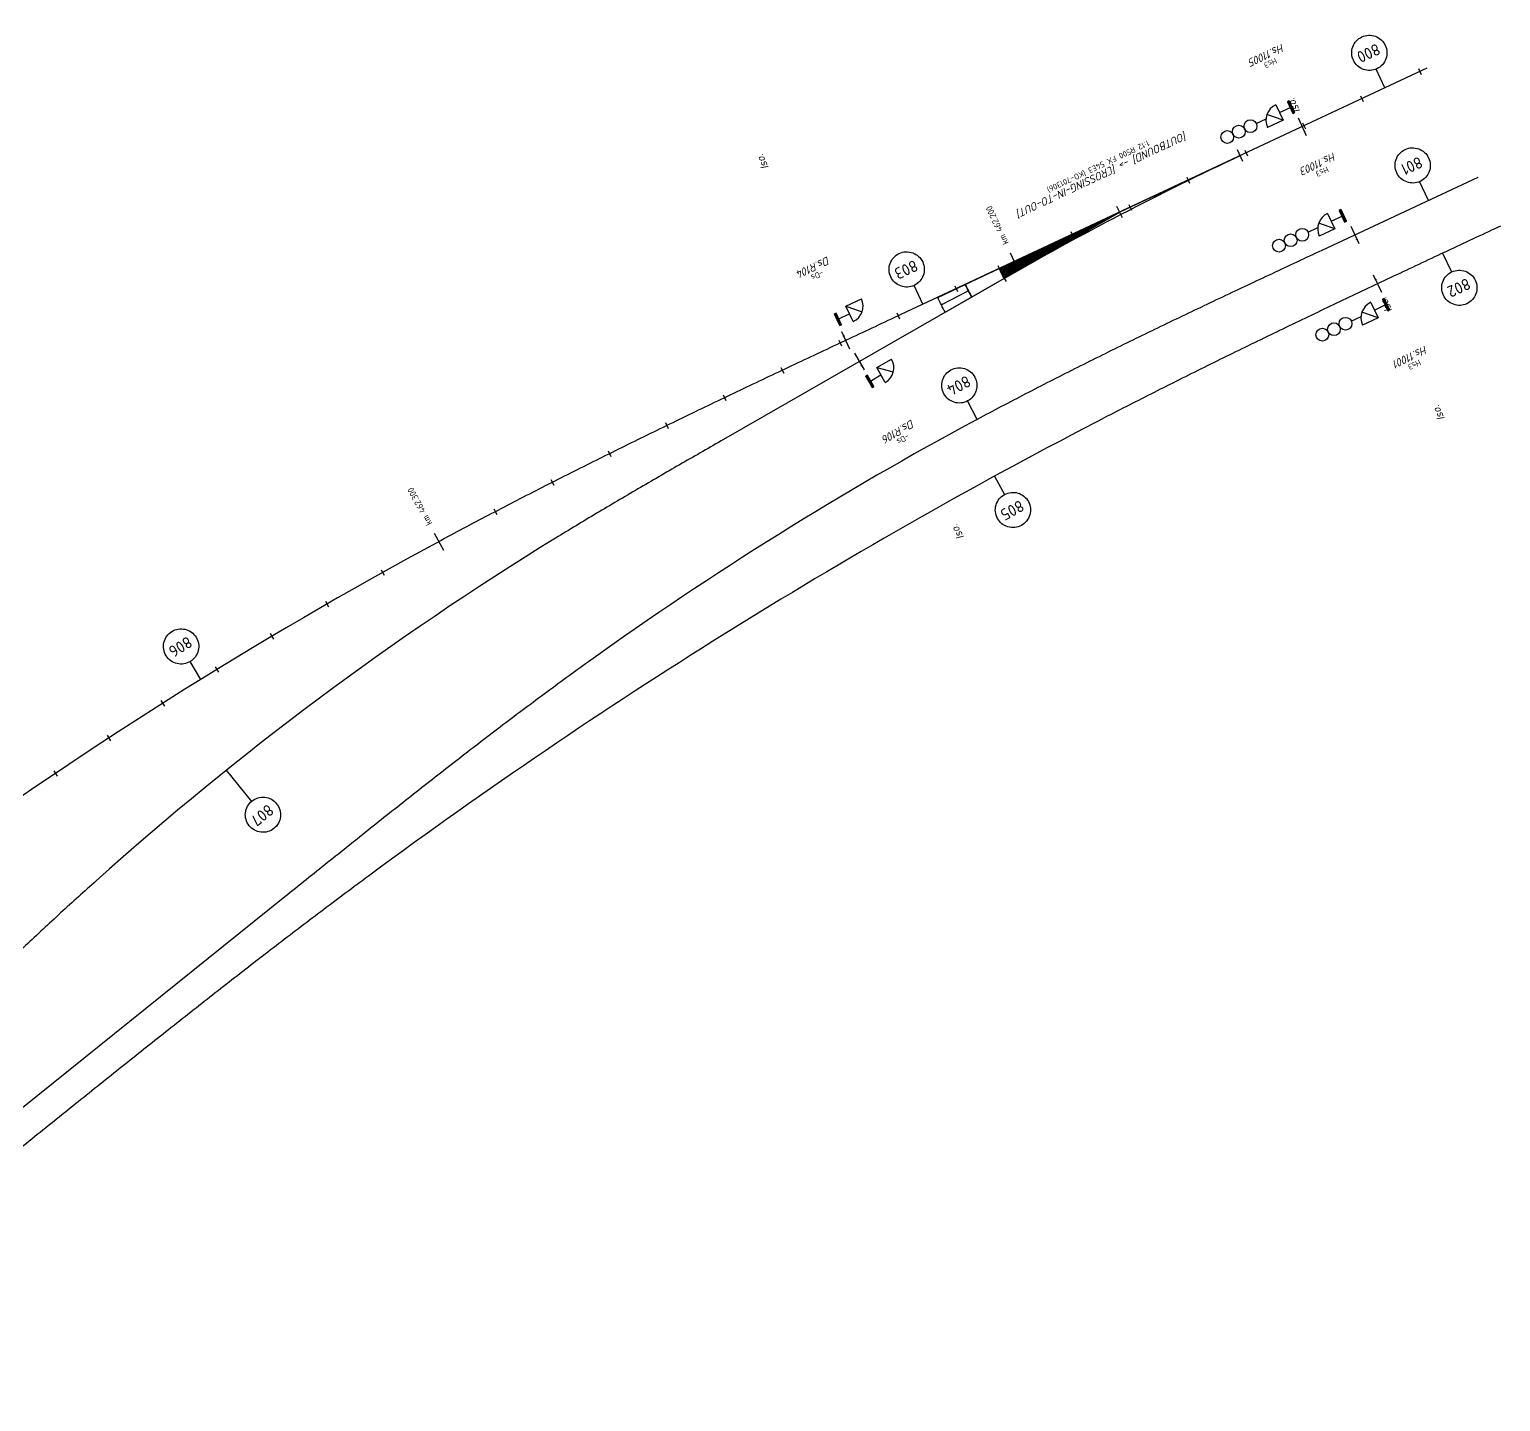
# Model space of a CAD drawing. Header units: metres. Extents: x 304105 to 305280, y 6702571 to 6703615.
# Drawn here: x 305050.1 to 305280, y 6703136.1 to 6703350.4 of the extents above; entities that cross this region are included whole.
import ezdxf
from ezdxf.enums import TextEntityAlignment as Align

# ---------------------------------------------------------------- set-up
doc = ezdxf.new("R2010")
doc.units = ezdxf.units.M
for name, color, linetype in [('JBTFE__INNSETTINGSPUNKT', 62, 'Continuous'), ('JBTOB__INFO', 4, 'Continuous'), ('JBTOB__KO_SPV', 2, 'Continuous'), ('JBTOB__KO_SPV_KORTSVILLEPARTI_FRA_BK', 62, 'Continuous'), ('JBTOB__KO_SPV_LANGSVILLEPARTI_FRA_BK', 62, 'Continuous'), ('JBTOB__KO_SPV_SENTERLINJER', 62, 'Continuous'), ('JBTOB__NAVN', 2, 'Continuous'), ('JBTOB__SPV_TYPE', 2, 'Continuous'), ('JBTOB_KO_SPO', 2, 'Continuous'), ('JBTOB_KO_SPV', 2, 'Continuous'), ('JBTSI__INFO', 4, 'Continuous'), ('JBTSI__NAVN', 2, 'Continuous'), ('JBTSI_SA_SIG', 2, 'Continuous'), ('JBTSI_SA_SKJ', 2, 'Continuous'), ('JBTSI_SA_SPF', 2, 'Continuous'), ('RC_SYMBOLFRAMES', 7, 'Continuous')]:
    doc.layers.add(name, color=color, linetype=linetype)
doc.layers.add('JBTFE_ANNOTATIONS_MILEAGE', color=2, linetype='Continuous', true_color=0xffff00)
doc.styles.add('ISO', font='iso3098.shx')
doc.styles.add('RC-STANDARD', font='iso3098.shx')

# ---------------------------------------------------------------- blocks, each defined once
blk = doc.blocks.new('NO-BN-2D-JBTOB-CONNECTION-SWITCH-12.00-R500-H-54E3-FX-1')
at = {"color": 0, "linetype": 'ByBlock', "lineweight": -2, "transparency": 16777216}
for p, q in [((0, 1), (0, -1)), ((0, 0), (20.8, 0)), ((20.8, 1), (20.8, -1))]:
    blk.add_line(p, q, dxfattribs=at)
at = {"color": 0, "linetype": 'Continuous', "lineweight": -2, "transparency": 16777216}
for p, q in [((21, 0), (21.02, 0.02)), ((21.27, 0), (21.32, 0.04)), ((21.54, 0), (21.61, 0.07)), ((21.81, 0), (21.9, 0.09)), ((22.08, 0), (22.2, 0.12)), ((22.35, 0), (22.49, 0.14)), ((22.62, 0), (22.79, 0.17)), ((22.89, 0), (23.08, 0.19)), ((23.16, 0), (23.37, 0.21)), ((23.43, 0), (23.67, 0.24)), ((23.7, 0), (23.96, 0.26)), ((23.97, 0), (24.26, 0.29)), ((24.24, 0), (24.55, 0.31)), ((24.51, 0), (24.84, 0.34)), ((24.78, 0), (25.14, 0.36)), ((25.04, 0), (25.43, 0.39)), ((25.31, 0), (25.72, 0.41)), ((25.58, 0), (26.02, 0.44)), ((25.85, 0), (26.31, 0.46)), ((26.12, 0), (26.61, 0.48)), ((26.39, 0), (26.9, 0.51)), ((26.66, 0), (27.19, 0.53)), ((26.93, 0), (27.49, 0.56)), ((27.2, 0), (27.78, 0.58)), ((27.47, 0), (28.08, 0.61)), ((27.74, 0), (28.37, 0.63)), ((28.01, 0), (28.66, 0.66)), ((28.28, 0), (28.96, 0.68)), ((28.55, 0), (29.25, 0.7)), ((28.82, 0), (29.55, 0.73)), ((29.09, 0), (29.84, 0.75)), ((29.36, 0), (30.13, 0.78)), ((29.62, 0), (30.43, 0.8)), ((29.89, 0), (30.72, 0.83)), ((30.16, 0), (31.02, 0.85)), ((30.43, 0), (31.31, 0.88)), ((30.7, 0), (31.6, 0.9)), ((30.97, 0), (31.9, 0.92)), ((31.24, 0), (32.19, 0.95)), ((31.51, 0), (32.48, 0.97)), ((31.78, 0), (32.78, 1)), ((32.05, 0), (33.07, 1.02)), ((32.32, 0), (33.37, 1.05)), ((32.59, 0), (33.66, 1.07)), ((32.86, 0), (33.95, 1.1)), ((33.13, 0), (34.25, 1.12)), ((33.4, 0), (34.54, 1.15)), ((33.67, 0), (34.84, 1.17)), ((33.94, 0), (35.13, 1.19)), ((34.2, 0), (35.42, 1.22)), ((34.47, 0), (35.72, 1.24)), ((34.74, 0), (36.01, 1.27)), ((35.01, 0), (36.31, 1.29)), ((35.28, 0), (36.6, 1.32)), ((35.55, 0), (36.89, 1.34)), ((35.82, 0), (37.19, 1.37)), ((36.09, 0), (37.48, 1.39)), ((36.36, 0), (37.77, 1.41)), ((36.63, 0), (38.07, 1.44)), ((36.9, 0), (38.36, 1.46)), ((37.17, 0), (38.66, 1.49)), ((37.44, 0), (38.95, 1.51)), ((37.71, 0), (39.24, 1.54)), ((37.98, 0), (39.54, 1.56)), ((38.25, 0), (39.83, 1.59)), ((38.52, 0), (40.13, 1.61)), ((38.78, 0), (40.42, 1.64)), ((39.05, 0), (40.71, 1.66)), ((39.32, 0), (41.01, 1.68)), ((39.59, 0), (41.3, 1.71)), ((39.86, 0), (41.53, 1.66)), ((40.13, 0), (41.55, 1.41)), ((40.4, 0), (41.56, 1.16)), ((40.67, 0), (41.57, 0.9)), ((40.94, 0), (41.58, 0.64)), ((41.21, 0), (41.59, 0.38)), ((41.48, 0), (41.59, 0.11))]:
    blk.add_line(p, q, dxfattribs=at)
at = {"color": 0, "linetype": 'ByBlock', "lineweight": -2, "transparency": 16777216, "flags": 128}
for points in [[(20.8, 0), (41.59, 0, 0.020788), (41.52, 1.73)], [(41.59, 0, 0.020788), (41.52, 1.73), (41.52, 1.73, -0.020788), (41.59, 0)]]:
    blk.add_lwpolyline(points, format="xyb", close=True, dxfattribs=at)
at = {"color": 0, "linetype": 'ByBlock', "lineweight": -2, "transparency": 16777216}
for start, end in [(0, 6.2636), (358.5, 0)]:
    blk.add_arc((20.8, 0), 20.8, start, end, dxfattribs=at)
at = {"layer": 'JBTOB__KO_SPV_KORTSVILLEPARTI_FRA_BK', "linetype": 'ByBlock', "lineweight": -2, "transparency": 16777216}
blk.add_line((47.41, 1.11), (52.18, 1.31), dxfattribs=at)
at = {"layer": 'JBTOB__KO_SPV_KORTSVILLEPARTI_FRA_BK', "linetype": 'ByBlock', "lineweight": -2, "transparency": 16777216, "flags": 128}
blk.add_lwpolyline([(47.43, 0, 0.020788), (47.34, 2.21), (52.1, 2.61, -0.020788), (52.2, 0)], format="xyb", close=True, dxfattribs=at)
at = {"layer": 'JBTOB__KO_SPV_LANGSVILLEPARTI_FRA_BK', "linetype": 'ByBlock', "lineweight": -2, "transparency": 16777216, "flags": 128}
blk.add_lwpolyline([(41.59, 0, 0.020788), (41.52, 1.73), (47.34, 2.21, -0.020788), (47.43, 0)], format="xyb", close=True, dxfattribs=at)
at = {"layer": 'JBTOB__KO_SPV_SENTERLINJER', "linetype": 'ByBlock', "lineweight": -2, "transparency": 16777216, "flags": 128}
blk.add_lwpolyline([(0, 0, 0.020788), (41.52, 1.73), (41.52, 1.73)], format="xyb", dxfattribs=at)
blk.add_lwpolyline([(0, 0), (41.59, 0)], dxfattribs=at)
blk = doc.blocks.new('*Z4')
at = {"layer": 'JBTOB__KO_SPV', "color": 0, "linetype": 'ByBlock', "lineweight": -2, "transparency": 16777216}
blk.add_blockref('NO-BN-2D-JBTOB-CONNECTION-SWITCH-12.00-R500-H-54E3-FX-1', (0, 0), dxfattribs=at)
at = {"layer": 'JBTOB__INFO', "color": 0, "linetype": 'ByBlock', "lineweight": -2, "transparency": 16777216, "style": 'ISO'}
blk.add_attdef('OBJEKTINFO', text='', height=0.9, dxfattribs=at).set_placement((20.797, -5.1), align=Align.MIDDLE_CENTER)
at = {"layer": 'JBTOB__NAVN', "color": 0, "linetype": 'ByBlock', "lineweight": -2, "transparency": 16777216, "style": 'ISO', "oblique": 15}
blk.add_attdef('OBJEKTNAVN', text='', height=1.25, dxfattribs=at).set_placement((20.797, -6.5), align=Align.MIDDLE_CENTER)
at = {"layer": 'JBTOB__SPV_TYPE', "color": 0, "linetype": 'ByBlock', "lineweight": -2, "transparency": 16777216, "style": 'ISO'}
blk.add_attdef('BETEGNELSE', text='', height=0.9, dxfattribs=at).set_placement((20.797, -7.9), align=Align.MIDDLE_CENTER)
blk = doc.blocks.new('NO-BN-2D-JBTSI-TOGDETEKSJON-EN-STREK-ISOLERT-SKJOET')
at = {"color": 0, "linetype": 'ByBlock', "lineweight": -2, "transparency": 16777216}
blk.add_line((0, -2.25), (0, 0.75), dxfattribs=at)
blk = doc.blocks.new('NO-BN-2D-INSERTION-POINT')
at = {"layer": 'JBTFE__INNSETTINGSPUNKT', "linetype": 'ByBlock', "lineweight": -2, "transparency": 16777216}
for p, q in [((-0.05, 0), (0.05, 0)), ((0, -0.05), (0, 0.05))]:
    blk.add_line(p, q, dxfattribs=at)
blk.add_circle((0, 0), 0.05, dxfattribs=at)
blk = doc.blocks.new('*Z11')
at = {"color": 0, "linetype": 'ByBlock', "lineweight": -2, "transparency": 16777216}
for name in ['NO-BN-2D-INSERTION-POINT', 'NO-BN-2D-JBTSI-TOGDETEKSJON-EN-STREK-ISOLERT-SKJOET']:
    blk.add_blockref(name, (0, 0), dxfattribs=at)
at = {"layer": 'JBTSI__INFO', "color": 0, "linetype": 'ByBlock', "lineweight": -2, "transparency": 16777216, "style": 'ISO'}
blk.add_attdef('OBJEKTINFO', text='', height=0.9, rotation=270, dxfattribs=at).set_placement((1.4, 30), align=Align.MIDDLE_CENTER)
at = {"layer": 'JBTSI__NAVN', "color": 0, "linetype": 'ByBlock', "lineweight": -2, "transparency": 16777216, "style": 'ISO', "oblique": 15}
blk.add_attdef('OBJEKTNAVN', text='', height=1.25, rotation=270, dxfattribs=at).set_placement((0, 30), align=Align.MIDDLE_CENTER)
blk = doc.blocks.new('*Z12')
at = {"color": 0, "linetype": 'ByBlock', "lineweight": -2, "transparency": 16777216}
for name in ['NO-BN-2D-INSERTION-POINT', 'NO-BN-2D-JBTSI-TOGDETEKSJON-EN-STREK-ISOLERT-SKJOET']:
    blk.add_blockref(name, (0, 0), dxfattribs=at)
at = {"layer": 'JBTSI__INFO', "color": 0, "linetype": 'ByBlock', "lineweight": -2, "transparency": 16777216, "style": 'ISO'}
blk.add_attdef('OBJEKTINFO', text='', height=0.9, rotation=270, dxfattribs=at).set_placement((1.4, 30), align=Align.MIDDLE_CENTER)
at = {"layer": 'JBTSI__NAVN', "color": 0, "linetype": 'ByBlock', "lineweight": -2, "transparency": 16777216, "style": 'ISO', "oblique": 15}
blk.add_attdef('OBJEKTNAVN', text='', height=1.25, rotation=270, dxfattribs=at).set_placement((0, 30), align=Align.MIDDLE_CENTER)
blk = doc.blocks.new('*Z13')
at = {"color": 0, "linetype": 'ByBlock', "lineweight": -2, "transparency": 16777216}
blk.add_blockref('NO-BN-2D-INSERTION-POINT', (0, 0), dxfattribs=at)
at = {"color": 0, "linetype": 'ByBlock', "lineweight": -2, "transparency": 16777216, "rotation": 180.0000000296789}
blk.add_blockref('NO-BN-2D-JBTSI-TOGDETEKSJON-EN-STREK-ISOLERT-SKJOET', (0, 0), dxfattribs=at)
at = {"layer": 'JBTSI__INFO', "color": 0, "linetype": 'ByBlock', "lineweight": -2, "transparency": 16777216, "style": 'ISO'}
blk.add_attdef('OBJEKTINFO', text='', height=0.9, rotation=270, dxfattribs=at).set_placement((1.4, -30), align=Align.MIDDLE_CENTER)
at = {"layer": 'JBTSI__NAVN', "color": 0, "linetype": 'ByBlock', "lineweight": -2, "transparency": 16777216, "style": 'ISO', "oblique": 15}
blk.add_attdef('OBJEKTNAVN', text='', height=1.25, rotation=270, dxfattribs=at).set_placement((0, -30), align=Align.MIDDLE_CENTER)
blk = doc.blocks.new('*Z14')
at = {"color": 0, "linetype": 'ByBlock', "lineweight": -2, "transparency": 16777216}
blk.add_blockref('NO-BN-2D-INSERTION-POINT', (0, 0), dxfattribs=at)
at = {"color": 0, "linetype": 'ByBlock', "lineweight": -2, "transparency": 16777216, "rotation": 179.9999999907161}
blk.add_blockref('NO-BN-2D-JBTSI-TOGDETEKSJON-EN-STREK-ISOLERT-SKJOET', (0, 0), dxfattribs=at)
at = {"layer": 'JBTSI__INFO', "color": 0, "linetype": 'ByBlock', "lineweight": -2, "transparency": 16777216, "style": 'ISO'}
blk.add_attdef('OBJEKTINFO', text='', height=0.9, rotation=270, dxfattribs=at).set_placement((1.4, -30), align=Align.MIDDLE_CENTER)
at = {"layer": 'JBTSI__NAVN', "color": 0, "linetype": 'ByBlock', "lineweight": -2, "transparency": 16777216, "style": 'ISO', "oblique": 15}
blk.add_attdef('OBJEKTNAVN', text='', height=1.25, rotation=270, dxfattribs=at).set_placement((0, -30), align=Align.MIDDLE_CENTER)
blk = doc.blocks.new('*Z15')
at = {"color": 0, "linetype": 'ByBlock', "lineweight": -2, "transparency": 16777216}
for name in ['NO-BN-2D-INSERTION-POINT', 'NO-BN-2D-JBTSI-TOGDETEKSJON-EN-STREK-ISOLERT-SKJOET']:
    blk.add_blockref(name, (0, 0), dxfattribs=at)
at = {"layer": 'JBTSI__INFO', "color": 0, "linetype": 'ByBlock', "lineweight": -2, "transparency": 16777216, "style": 'ISO'}
blk.add_attdef('OBJEKTINFO', text='', height=0.9, rotation=270, dxfattribs=at).set_placement((1.4, 30), align=Align.MIDDLE_CENTER)
at = {"layer": 'JBTSI__NAVN', "color": 0, "linetype": 'ByBlock', "lineweight": -2, "transparency": 16777216, "style": 'ISO', "oblique": 15}
blk.add_attdef('OBJEKTNAVN', text='', height=1.25, rotation=270, dxfattribs=at).set_placement((0, 30), align=Align.MIDDLE_CENTER)
blk = doc.blocks.new('NO-BN-2D-JBTFE-SECTION-SYMBOL')
at = {"color": 0, "linetype": 'ByBlock', "lineweight": -2, "transparency": 16777216, "style": 'ISO'}
blk.add_attdef('X_001', (-0.63, -0.9), '', height=1.8, dxfattribs=at)
blk = doc.blocks.new('*Z31')
at = {"layer": 'RC_SYMBOLFRAMES', "color": 0, "linetype": 'Continuous', "transparency": 16777216}
blk.add_lwpolyline([(-0.09, 2.75, -0.414214), (2.66, 0), (2.66, 0, -0.414214), (-0.09, -2.75, -0.414214), (-2.84, 0), (-2.84, 0, -0.414214), (-0.09, 2.75)], format="xyb", close=True, dxfattribs=at)
blk.add_lwpolyline([(0, -6), (-0.05, -2.75)], dxfattribs=at)
at = {"color": 0, "linetype": 'ByBlock', "lineweight": -2, "transparency": 16777216}
ref = blk.add_blockref('NO-BN-2D-JBTFE-SECTION-SYMBOL', (0, 0), dxfattribs=dict(at, rotation=0.0165083414702096))
ref.add_attrib('X_001', '802', (-1.86, -0.93), dxfattribs={"color": 0, "linetype": 'ByBlock', "lineweight": -2, "transparency": 16777216, "height": 1.8, "rotation": 0.0165, "style": 'ISO'})
at = {"layer": 'JBTSI__INFO', "color": 0, "linetype": 'ByBlock', "lineweight": -2, "transparency": 16777216, "style": 'ISO'}
blk.add_attdef('OBJEKTINFO', text='', height=0.9, rotation=270, dxfattribs=at).set_placement((1.4, 30), align=Align.MIDDLE_CENTER)
at = {"layer": 'JBTSI__NAVN', "color": 0, "linetype": 'ByBlock', "lineweight": -2, "transparency": 16777216, "style": 'ISO', "oblique": 15}
blk.add_attdef('OBJEKTNAVN', text='', height=1.25, rotation=270, dxfattribs=at).set_placement((0, 30), align=Align.MIDDLE_CENTER)
blk = doc.blocks.new('*Z32')
at = {"layer": 'RC_SYMBOLFRAMES', "color": 0, "linetype": 'Continuous', "transparency": 16777216}
blk.add_lwpolyline([(0, 6), (0, 2.75)], dxfattribs=at)
blk.add_lwpolyline([(-0.1, 2.75, -0.414214), (2.65, 0), (2.65, 0, -0.414214), (-0.1, -2.75, -0.414214), (-2.85, 0), (-2.85, 0, -0.414214), (-0.1, 2.75)], format="xyb", close=True, dxfattribs=at)
at = {"color": 0, "linetype": 'ByBlock', "lineweight": -2, "transparency": 16777216}
ref = blk.add_blockref('NO-BN-2D-JBTFE-SECTION-SYMBOL', (0, 0), dxfattribs=at)
ref.add_attrib('X_001', '801', (-1.63, -0.9), dxfattribs={"color": 0, "linetype": 'ByBlock', "lineweight": -2, "transparency": 16777216, "height": 1.8, "style": 'ISO'})
at = {"layer": 'JBTSI__INFO', "color": 0, "linetype": 'ByBlock', "lineweight": -2, "transparency": 16777216, "style": 'ISO'}
blk.add_attdef('OBJEKTINFO', text='', height=0.9, rotation=270, dxfattribs=at).set_placement((1.4, -30), align=Align.MIDDLE_CENTER)
at = {"layer": 'JBTSI__NAVN', "color": 0, "linetype": 'ByBlock', "lineweight": -2, "transparency": 16777216, "style": 'ISO', "oblique": 15}
blk.add_attdef('OBJEKTNAVN', text='', height=1.25, rotation=270, dxfattribs=at).set_placement((0, -30), align=Align.MIDDLE_CENTER)
blk = doc.blocks.new('*Z33')
at = {"layer": 'RC_SYMBOLFRAMES', "color": 0, "linetype": 'Continuous', "transparency": 16777216}
blk.add_lwpolyline([(0, 6), (0, 2.75)], dxfattribs=at)
blk.add_lwpolyline([(-0.12, 2.75, -0.414214), (2.63, 0), (2.63, 0, -0.414214), (-0.12, -2.75, -0.414214), (-2.87, 0), (-2.87, 0, -0.414214), (-0.12, 2.75)], format="xyb", close=True, dxfattribs=at)
at = {"color": 0, "linetype": 'ByBlock', "lineweight": -2, "transparency": 16777216}
ref = blk.add_blockref('NO-BN-2D-JBTFE-SECTION-SYMBOL', (0, 0), dxfattribs=at)
ref.add_attrib('X_001', '800', (-1.83, -0.9), dxfattribs={"color": 0, "linetype": 'ByBlock', "lineweight": -2, "transparency": 16777216, "height": 1.8, "style": 'ISO'})
at = {"layer": 'JBTSI__INFO', "color": 0, "linetype": 'ByBlock', "lineweight": -2, "transparency": 16777216, "style": 'ISO'}
blk.add_attdef('OBJEKTINFO', text='', height=0.9, rotation=270, dxfattribs=at).set_placement((1.4, -30), align=Align.MIDDLE_CENTER)
at = {"layer": 'JBTSI__NAVN', "color": 0, "linetype": 'ByBlock', "lineweight": -2, "transparency": 16777216, "style": 'ISO', "oblique": 15}
blk.add_attdef('OBJEKTNAVN', text='', height=1.25, rotation=270, dxfattribs=at).set_placement((0, -30), align=Align.MIDDLE_CENTER)
blk = doc.blocks.new('*Z34')
at = {"layer": 'RC_SYMBOLFRAMES', "color": 0, "linetype": 'Continuous', "transparency": 16777216}
blk.add_lwpolyline([(-0.02, 2.75, -0.414214), (2.74, 0.01), (2.74, 0.01, -0.414214), (-0.01, -2.75, -0.414214), (-2.76, -0.01), (-2.76, -0.01, -0.414214), (-0.02, 2.75)], format="xyb", close=True, dxfattribs=at)
blk.add_lwpolyline([(0.02, -6), (0, -2.75)], dxfattribs=at)
at = {"color": 0, "linetype": 'ByBlock', "lineweight": -2, "transparency": 16777216}
ref = blk.add_blockref('NO-BN-2D-JBTFE-SECTION-SYMBOL', (0, 0), dxfattribs=dict(at, rotation=0.1866811875487535))
ref.add_attrib('X_001', '805', (-1.76, -0.91), dxfattribs={"color": 0, "linetype": 'ByBlock', "lineweight": -2, "transparency": 16777216, "height": 1.8, "rotation": 0.1867, "style": 'ISO'})
at = {"layer": 'JBTSI__INFO', "color": 0, "linetype": 'ByBlock', "lineweight": -2, "transparency": 16777216, "style": 'ISO'}
blk.add_attdef('OBJEKTINFO', text='', height=0.9, rotation=270, dxfattribs=at).set_placement((1.4, 30), align=Align.MIDDLE_CENTER)
at = {"layer": 'JBTSI__NAVN', "color": 0, "linetype": 'ByBlock', "lineweight": -2, "transparency": 16777216, "style": 'ISO', "oblique": 15}
blk.add_attdef('OBJEKTNAVN', text='', height=1.25, rotation=270, dxfattribs=at).set_placement((0, 30), align=Align.MIDDLE_CENTER)
blk = doc.blocks.new('*Z35')
at = {"layer": 'RC_SYMBOLFRAMES', "color": 0, "linetype": 'Continuous', "transparency": 16777216}
blk.add_lwpolyline([(-0.01, 6), (-0.02, 2.75)], dxfattribs=at)
blk.add_lwpolyline([(-0.03, 2.75, -0.414214), (2.72, 0), (2.72, 0, -0.414214), (-0.02, -2.75, -0.414214), (-2.78, 0), (-2.78, 0, -0.414214), (-0.03, 2.75)], format="xyb", close=True, dxfattribs=at)
at = {"color": 0, "linetype": 'ByBlock', "lineweight": -2, "transparency": 16777216}
ref = blk.add_blockref('NO-BN-2D-JBTFE-SECTION-SYMBOL', (0, 0), dxfattribs=dict(at, rotation=0.1021359873282287))
ref.add_attrib('X_001', '804', (-1.82, -0.9), dxfattribs={"color": 0, "linetype": 'ByBlock', "lineweight": -2, "transparency": 16777216, "height": 1.8, "rotation": 0.1021, "style": 'ISO'})
at = {"layer": 'JBTSI__INFO', "color": 0, "linetype": 'ByBlock', "lineweight": -2, "transparency": 16777216, "style": 'ISO'}
blk.add_attdef('OBJEKTINFO', text='', height=0.9, rotation=270, dxfattribs=at).set_placement((1.4, -30), align=Align.MIDDLE_CENTER)
at = {"layer": 'JBTSI__NAVN', "color": 0, "linetype": 'ByBlock', "lineweight": -2, "transparency": 16777216, "style": 'ISO', "oblique": 15}
blk.add_attdef('OBJEKTNAVN', text='', height=1.25, rotation=270, dxfattribs=at).set_placement((0, -30), align=Align.MIDDLE_CENTER)
blk = doc.blocks.new('*Z37')
at = {"layer": 'RC_SYMBOLFRAMES', "color": 0, "linetype": 'Continuous', "transparency": 16777216}
blk.add_lwpolyline([(0, 6), (-0.01, 2.75)], dxfattribs=at)
blk.add_lwpolyline([(-0.01, 2.75, -0.414214), (2.74, 0), (2.74, 0, -0.414214), (-0.01, -2.75, -0.414214), (-2.76, 0), (-2.76, 0, -0.414214), (-0.01, 2.75)], format="xyb", close=True, dxfattribs=at)
at = {"color": 0, "linetype": 'ByBlock', "lineweight": -2, "transparency": 16777216}
ref = blk.add_blockref('NO-BN-2D-JBTFE-SECTION-SYMBOL', (0, 0), dxfattribs=at)
ref.add_attrib('X_001', '803', (-1.76, -0.9), dxfattribs={"color": 0, "linetype": 'ByBlock', "lineweight": -2, "transparency": 16777216, "height": 1.8, "style": 'ISO'})
at = {"layer": 'JBTSI__INFO', "color": 0, "linetype": 'ByBlock', "lineweight": -2, "transparency": 16777216, "style": 'ISO'}
blk.add_attdef('OBJEKTINFO', text='', height=0.9, rotation=270, dxfattribs=at).set_placement((1.4, -30), align=Align.MIDDLE_CENTER)
at = {"layer": 'JBTSI__NAVN', "color": 0, "linetype": 'ByBlock', "lineweight": -2, "transparency": 16777216, "style": 'ISO', "oblique": 15}
blk.add_attdef('OBJEKTNAVN', text='', height=1.25, rotation=270, dxfattribs=at).set_placement((0, -30), align=Align.MIDDLE_CENTER)
blk = doc.blocks.new('*Z38')
at = {"layer": 'RC_SYMBOLFRAMES', "color": 0, "linetype": 'Continuous', "transparency": 16777216}
blk.add_lwpolyline([(-0.14, 2.75, -0.414214), (2.63, 0.02), (2.63, 0.02, -0.414214), (-0.09, -2.75, -0.414214), (-2.87, -0.03), (-2.87, -0.03, -0.414214), (-0.14, 2.75)], format="xyb", close=True, dxfattribs=at)
blk.add_lwpolyline([(0.08, -9), (0.02, -2.75)], dxfattribs=at)
at = {"color": 0, "linetype": 'ByBlock', "lineweight": -2, "transparency": 16777216}
ref = blk.add_blockref('NO-BN-2D-JBTFE-SECTION-SYMBOL', (0, 0), dxfattribs=dict(at, rotation=0.5103120437511567))
ref.add_attrib('X_001', '807', (-1.82, -0.92), dxfattribs={"color": 0, "linetype": 'ByBlock', "lineweight": -2, "transparency": 16777216, "height": 1.8, "rotation": 0.5103, "style": 'ISO'})
at = {"layer": 'JBTSI__INFO', "color": 0, "linetype": 'ByBlock', "lineweight": -2, "transparency": 16777216, "style": 'ISO'}
blk.add_attdef('OBJEKTINFO', text='', height=0.9, rotation=270, dxfattribs=at).set_placement((1.4, 30), align=Align.MIDDLE_CENTER)
at = {"layer": 'JBTSI__NAVN', "color": 0, "linetype": 'ByBlock', "lineweight": -2, "transparency": 16777216, "style": 'ISO', "oblique": 15}
blk.add_attdef('OBJEKTNAVN', text='', height=1.25, rotation=270, dxfattribs=at).set_placement((0, 30), align=Align.MIDDLE_CENTER)
blk = doc.blocks.new('*Z39')
at = {"layer": 'RC_SYMBOLFRAMES', "color": 0, "linetype": 'Continuous', "transparency": 16777216}
blk.add_lwpolyline([(0, 6), (-0.04, 2.75)], dxfattribs=at)
blk.add_lwpolyline([(-0.08, 2.75, -0.414214), (2.67, 0), (2.67, 0, -0.414214), (-0.08, -2.75, -0.414214), (-2.83, 0), (-2.83, 0, -0.414214), (-0.08, 2.75)], format="xyb", close=True, dxfattribs=at)
at = {"color": 0, "linetype": 'ByBlock', "lineweight": -2, "transparency": 16777216}
ref = blk.add_blockref('NO-BN-2D-JBTFE-SECTION-SYMBOL', (0, 0), dxfattribs=at)
ref.add_attrib('X_001', '806', (-1.83, -0.9), dxfattribs={"color": 0, "linetype": 'ByBlock', "lineweight": -2, "transparency": 16777216, "height": 1.8, "rotation": 360, "style": 'ISO'})
at = {"layer": 'JBTSI__INFO', "color": 0, "linetype": 'ByBlock', "lineweight": -2, "transparency": 16777216, "style": 'ISO'}
blk.add_attdef('OBJEKTINFO', text='', height=0.9, rotation=270, dxfattribs=at).set_placement((1.4, -30), align=Align.MIDDLE_CENTER)
at = {"layer": 'JBTSI__NAVN', "color": 0, "linetype": 'ByBlock', "lineweight": -2, "transparency": 16777216, "style": 'ISO', "oblique": 15}
blk.add_attdef('OBJEKTNAVN', text='', height=1.25, rotation=270, dxfattribs=at).set_placement((0, -30), align=Align.MIDDLE_CENTER)
blk = doc.blocks.new('*Z55', base_point=(304770.23, 6702976.87))
at = {"color": 0}
for p, q in [((305267.17, 6703344.3), (305267.6, 6703343.39)), ((305258.12, 6703340.06), (305258.54, 6703339.15)), ((305249.06, 6703335.82), (305249.49, 6703334.91)), ((305240.01, 6703331.58), (305240.43, 6703330.67)), ((305230.95, 6703327.34), (305231.37, 6703326.43)), ((305221.89, 6703323.1), (305222.32, 6703322.19)), ((305212.84, 6703318.86), (305213.26, 6703317.95)), ((305203.36, 6703315.52), (305204.63, 6703312.81)), ((305194.72, 6703310.38), (305195.15, 6703309.47)), ((305185.67, 6703306.14), (305186.09, 6703305.23)), ((305176.61, 6703301.89), (305177.04, 6703300.99)), ((305167.56, 6703297.63), (305167.99, 6703296.73)), ((305158.53, 6703293.34), (305158.96, 6703292.44)), ((305149.52, 6703289), (305149.95, 6703288.1)), ((305140.54, 6703284.59), (305140.98, 6703283.7)), ((305131.59, 6703280.11), (305132.05, 6703279.21)), ((305122.7, 6703275.53), (305123.16, 6703274.64)), ((305113.38, 6703271.72), (305114.81, 6703269.08)), ((305105.08, 6703266.02), (305105.57, 6703265.15)), ((305096.38, 6703261.09), (305096.88, 6703260.22)), ((305087.74, 6703256.04), (305088.25, 6703255.18)), ((305079.18, 6703250.86), (305079.7, 6703250.01)), ((305070.68, 6703245.57), (305071.22, 6703244.72)), ((305062.27, 6703240.15), (305062.82, 6703239.31)), ((305053.93, 6703234.62), (305054.49, 6703233.79))]:
    blk.add_line(p, q, dxfattribs=at)
at = {"color": 0, "char_height": 1, "attachment_point": 4, "style": 'RC-STANDARD'}
for s, insert, rotation in [('km 462.200', (305202.72, 6703316.88), 115.0897), ('km 462.300', (305112.67, 6703273.04), 118.3359)]:
    blk.add_mtext(s, dxfattribs=dict(at, insert=insert, rotation=rotation))
blk = doc.blocks.new('NO-BN-2D-JBTSI-SIGNAL-20-HS3-DS')
at = {"color": 0, "linetype": 'ByBlock', "lineweight": -2, "transparency": 16777216}
for p, q in [((-1.33, 2), (-1.33, 4.67)), ((0, 6), (0, 4.31)), ((-1.33, 2), (0.55, 3.89)), ((1.33, 2), (-1.33, 2)), ((0, 2), (0, 0))]:
    blk.add_line(p, q, dxfattribs=at)
at = {"color": 0, "linetype": 'Continuous', "lineweight": -2, "transparency": 16777216}
for p, q in [((-0.71, -0.15), (-1, 0.14)), ((-0.76, -0.15), (-1, 0.09)), ((-0.8, -0.15), (-1, 0.05)), ((-0.85, -0.15), (-1, 0)), ((-0.67, -0.15), (-0.97, 0.15)), ((-0.62, -0.15), (-0.92, 0.15)), ((-0.58, -0.15), (-0.88, 0.15)), ((-0.53, -0.15), (-0.83, 0.15)), ((-0.49, -0.15), (-0.79, 0.15)), ((-0.44, -0.15), (-0.74, 0.15)), ((-0.4, -0.15), (-0.7, 0.15)), ((-0.35, -0.15), (-0.65, 0.15)), ((-0.31, -0.15), (-0.61, 0.15)), ((-0.26, -0.15), (-0.56, 0.15)), ((-0.22, -0.15), (-0.52, 0.15)), ((-0.17, -0.15), (-0.47, 0.15)), ((-0.13, -0.15), (-0.43, 0.15)), ((-0.08, -0.15), (-0.38, 0.15)), ((-0.04, -0.15), (-0.34, 0.15)), ((0.01, -0.15), (-0.29, 0.15)), ((0.05, -0.15), (-0.25, 0.15)), ((0.1, -0.15), (-0.2, 0.15)), ((0.14, -0.15), (-0.16, 0.15)), ((0.18, -0.15), (-0.12, 0.15)), ((0.23, -0.15), (-0.07, 0.15)), ((0.27, -0.15), (-0.03, 0.15)), ((0.32, -0.15), (0.02, 0.15)), ((0.36, -0.15), (0.06, 0.15)), ((0.41, -0.15), (0.11, 0.15)), ((0.45, -0.15), (0.15, 0.15)), ((0.5, -0.15), (0.2, 0.15)), ((0.54, -0.15), (0.24, 0.15)), ((0.59, -0.15), (0.29, 0.15)), ((0.63, -0.15), (0.33, 0.15)), ((0.68, -0.15), (0.38, 0.15)), ((0.72, -0.15), (0.42, 0.15)), ((0.77, -0.15), (0.47, 0.15)), ((0.81, -0.15), (0.51, 0.15)), ((0.86, -0.15), (0.56, 0.15)), ((0.9, -0.15), (0.6, 0.15)), ((0.95, -0.15), (0.65, 0.15)), ((0.99, -0.15), (0.69, 0.15)), ((1, -0.11), (0.74, 0.15)), ((1, -0.07), (0.78, 0.15)), ((1, -0.02), (0.83, 0.15)), ((1, 0.02), (0.87, 0.15)), ((1, 0.07), (0.92, 0.15)), ((1, 0.11), (0.96, 0.15)), ((-0.89, -0.15), (-1, -0.04)), ((-0.94, -0.15), (-1, -0.09)), ((-0.98, -0.15), (-1, -0.13))]:
    blk.add_line(p, q, dxfattribs=at)
at = {"color": 0, "linetype": 'ByBlock', "lineweight": -2, "transparency": 16777216}
blk.add_lwpolyline([(1, -0.15), (1, 0.15), (-1, 0.15), (-1, -0.15)], close=True, dxfattribs=at)
for centre in [(0, 11), (0, 9), (0, 7)]:
    blk.add_circle(centre, 1, dxfattribs=at)
blk.add_arc((-1.33, 2), 2.67, 0, 90, dxfattribs=at)
blk = doc.blocks.new('*Z57')
at = {"color": 0, "linetype": 'ByBlock', "lineweight": -2, "transparency": 16777216, "rotation": 270}
blk.add_blockref('NO-BN-2D-JBTSI-SIGNAL-20-HS3-DS', (0, 0), dxfattribs=at)
at = {"color": 0, "linetype": 'ByBlock', "lineweight": -2, "transparency": 16777216}
blk.add_blockref('NO-BN-2D-INSERTION-POINT', (0, 0), dxfattribs=at)
at = {"layer": 'JBTSI__INFO', "color": 0, "linetype": 'ByBlock', "lineweight": -2, "transparency": 16777216, "style": 'ISO'}
blk.add_attdef('OBJEKTINFO', text='', height=0.9, dxfattribs=at).set_placement((0, -7.6), align=Align.MIDDLE_CENTER)
at = {"layer": 'JBTSI__NAVN', "color": 0, "linetype": 'ByBlock', "lineweight": -2, "transparency": 16777216, "style": 'ISO', "oblique": 15}
blk.add_attdef('OBJEKTNAVN', text='', height=1.25, dxfattribs=at).set_placement((0, -9), align=Align.MIDDLE_CENTER)
blk = doc.blocks.new('*Z58')
at = {"color": 0, "linetype": 'ByBlock', "lineweight": -2, "transparency": 16777216, "rotation": 269.9999999986933}
blk.add_blockref('NO-BN-2D-JBTSI-SIGNAL-20-HS3-DS', (0, 0), dxfattribs=at)
at = {"color": 0, "linetype": 'ByBlock', "lineweight": -2, "transparency": 16777216}
blk.add_blockref('NO-BN-2D-INSERTION-POINT', (0, 0), dxfattribs=at)
at = {"layer": 'JBTSI__INFO', "color": 0, "linetype": 'ByBlock', "lineweight": -2, "transparency": 16777216, "style": 'ISO'}
blk.add_attdef('OBJEKTINFO', text='', height=0.9, dxfattribs=at).set_placement((0, 10.4), align=Align.MIDDLE_CENTER)
at = {"layer": 'JBTSI__NAVN', "color": 0, "linetype": 'ByBlock', "lineweight": -2, "transparency": 16777216, "style": 'ISO', "oblique": 15}
blk.add_attdef('OBJEKTNAVN', text='', height=1.25, dxfattribs=at).set_placement((0, 9), align=Align.MIDDLE_CENTER)
blk = doc.blocks.new('*Z59')
at = {"color": 0, "linetype": 'ByBlock', "lineweight": -2, "transparency": 16777216, "rotation": 270}
blk.add_blockref('NO-BN-2D-JBTSI-SIGNAL-20-HS3-DS', (0, 0), dxfattribs=at)
at = {"color": 0, "linetype": 'ByBlock', "lineweight": -2, "transparency": 16777216}
blk.add_blockref('NO-BN-2D-INSERTION-POINT', (0, 0), dxfattribs=at)
at = {"layer": 'JBTSI__INFO', "color": 0, "linetype": 'ByBlock', "lineweight": -2, "transparency": 16777216, "style": 'ISO'}
blk.add_attdef('OBJEKTINFO', text='', height=0.9, dxfattribs=at).set_placement((0, -7.6), align=Align.MIDDLE_CENTER)
at = {"layer": 'JBTSI__NAVN', "color": 0, "linetype": 'ByBlock', "lineweight": -2, "transparency": 16777216, "style": 'ISO', "oblique": 15}
blk.add_attdef('OBJEKTNAVN', text='', height=1.25, dxfattribs=at).set_placement((0, -9), align=Align.MIDDLE_CENTER)
blk = doc.blocks.new('NO-BN-2D-JBTSI-SIGNAL-43-DS')
at = {"color": 0, "linetype": 'ByBlock', "lineweight": -2, "transparency": 16777216}
for p, q in [((-1.33, 2), (-1.33, 4.67)), ((-1.33, 2), (0.55, 3.89)), ((1.33, 2), (-1.33, 2)), ((0, 0), (0, 2))]:
    blk.add_line(p, q, dxfattribs=at)
at = {"color": 0, "linetype": 'Continuous', "lineweight": -2, "transparency": 16777216}
for p, q in [((-0.71, -0.15), (-1, 0.14)), ((-0.76, -0.15), (-1, 0.09)), ((-0.8, -0.15), (-1, 0.05)), ((-0.85, -0.15), (-1, 0)), ((-0.67, -0.15), (-0.97, 0.15)), ((-0.62, -0.15), (-0.92, 0.15)), ((-0.58, -0.15), (-0.88, 0.15)), ((-0.53, -0.15), (-0.83, 0.15)), ((-0.49, -0.15), (-0.79, 0.15)), ((-0.44, -0.15), (-0.74, 0.15)), ((-0.4, -0.15), (-0.7, 0.15)), ((-0.35, -0.15), (-0.65, 0.15)), ((-0.31, -0.15), (-0.61, 0.15)), ((-0.26, -0.15), (-0.56, 0.15)), ((-0.22, -0.15), (-0.52, 0.15)), ((-0.17, -0.15), (-0.47, 0.15)), ((-0.13, -0.15), (-0.43, 0.15)), ((-0.08, -0.15), (-0.38, 0.15)), ((-0.04, -0.15), (-0.34, 0.15)), ((0.01, -0.15), (-0.29, 0.15)), ((0.05, -0.15), (-0.25, 0.15)), ((0.1, -0.15), (-0.2, 0.15)), ((0.14, -0.15), (-0.16, 0.15)), ((0.18, -0.15), (-0.12, 0.15)), ((0.23, -0.15), (-0.07, 0.15)), ((0.27, -0.15), (-0.03, 0.15)), ((0.32, -0.15), (0.02, 0.15)), ((0.36, -0.15), (0.06, 0.15)), ((0.41, -0.15), (0.11, 0.15)), ((0.45, -0.15), (0.15, 0.15)), ((0.5, -0.15), (0.2, 0.15)), ((0.54, -0.15), (0.24, 0.15)), ((0.59, -0.15), (0.29, 0.15)), ((0.63, -0.15), (0.33, 0.15)), ((0.68, -0.15), (0.38, 0.15)), ((0.72, -0.15), (0.42, 0.15)), ((0.77, -0.15), (0.47, 0.15)), ((0.81, -0.15), (0.51, 0.15)), ((0.86, -0.15), (0.56, 0.15)), ((0.9, -0.15), (0.6, 0.15)), ((0.95, -0.15), (0.65, 0.15)), ((0.99, -0.15), (0.69, 0.15)), ((1, -0.11), (0.74, 0.15)), ((1, -0.07), (0.78, 0.15)), ((1, -0.02), (0.83, 0.15)), ((1, 0.02), (0.87, 0.15)), ((1, 0.07), (0.92, 0.15)), ((1, 0.11), (0.96, 0.15)), ((-0.89, -0.15), (-1, -0.04)), ((-0.94, -0.15), (-1, -0.09)), ((-0.98, -0.15), (-1, -0.13))]:
    blk.add_line(p, q, dxfattribs=at)
at = {"color": 0, "linetype": 'ByBlock', "lineweight": -2, "transparency": 16777216}
blk.add_lwpolyline([(1, -0.15), (1, 0.15), (-1, 0.15), (-1, -0.15)], close=True, dxfattribs=at)
blk.add_arc((-1.33, 2), 2.67, 0, 90, dxfattribs=at)
blk = doc.blocks.new('*Z85')
at = {"color": 0, "linetype": 'ByBlock', "lineweight": -2, "transparency": 16777216, "rotation": 89.99999999999999}
blk.add_blockref('NO-BN-2D-JBTSI-SIGNAL-43-DS', (0, 0), dxfattribs=at)
at = {"color": 0, "linetype": 'ByBlock', "lineweight": -2, "transparency": 16777216}
blk.add_blockref('NO-BN-2D-INSERTION-POINT', (0, 0), dxfattribs=at)
at = {"layer": 'JBTSI__INFO', "color": 0, "linetype": 'ByBlock', "lineweight": -2, "transparency": 16777216, "style": 'ISO'}
blk.add_attdef('OBJEKTINFO', text='', height=0.9, dxfattribs=at).set_placement((0, 10.4), align=Align.MIDDLE_CENTER)
at = {"layer": 'JBTSI__NAVN', "color": 0, "linetype": 'ByBlock', "lineweight": -2, "transparency": 16777216, "style": 'ISO', "oblique": 15}
blk.add_attdef('OBJEKTNAVN', text='', height=1.25, dxfattribs=at).set_placement((0, 9), align=Align.MIDDLE_CENTER)
blk = doc.blocks.new('*Z86')
at = {"color": 0, "linetype": 'ByBlock', "lineweight": -2, "transparency": 16777216, "rotation": 89.99999999750439}
blk.add_blockref('NO-BN-2D-JBTSI-SIGNAL-43-DS', (0, 0), dxfattribs=at)
at = {"color": 0, "linetype": 'ByBlock', "lineweight": -2, "transparency": 16777216}
blk.add_blockref('NO-BN-2D-INSERTION-POINT', (0, 0), dxfattribs=at)
at = {"layer": 'JBTSI__INFO', "color": 0, "linetype": 'ByBlock', "lineweight": -2, "transparency": 16777216, "style": 'ISO'}
blk.add_attdef('OBJEKTINFO', text='', height=0.9, dxfattribs=at).set_placement((0, -7.6), align=Align.MIDDLE_CENTER)
at = {"layer": 'JBTSI__NAVN', "color": 0, "linetype": 'ByBlock', "lineweight": -2, "transparency": 16777216, "style": 'ISO', "oblique": 15}
blk.add_attdef('OBJEKTNAVN', text='', height=1.25, dxfattribs=at).set_placement((0, -9), align=Align.MIDDLE_CENTER)

msp = doc.modelspace()

# ---------------------------------------------------------------- linework, layer by layer
at = {"layer": 'JBTOB_KO_SPO', "flags": 128}
for points in [[(305268.46, 6703344.35), (305186.29, 6703305.88, 0.000173), (305178.24, 6703302.1, 0.000519), (305170.19, 6703298.32, 0.000865), (305162.16, 6703294.52, 0.00121), (305154.14, 6703290.68, 0.001556), (305146.15, 6703286.8, 0.001902), (305138.18, 6703282.86, 0.002248), (305130.24, 6703278.86, 0.002594), (305122.34, 6703274.78, 0.002939), (305114.49, 6703270.61, 0.034623), (305030.98, 6703217.89, 0.002973), (305023.64, 6703212.44, 0.002515), (305016.36, 6703206.91, 0.002058), (305009.13, 6703201.31, 0.001601), (305001.94, 6703195.67, 0.001143), (304994.78, 6703189.98, 0.000686), (304987.64, 6703184.26, 0.000229), (304980.51, 6703178.54), (304267.88, 6702605.58)], [(305239.32, 6703330.71, 0.020788), (305202.45, 6703311.53), (305158.21, 6703286.14, 0.000469), (305151.71, 6703282.41, 0.001406), (305145.22, 6703278.64, 0.002344), (305138.76, 6703274.83, 0.003281), (305132.34, 6703270.95, 0.044849), (305060.58, 6703217.44, 0.003281), (305055.02, 6703212.4, 0.002344), (305049.53, 6703207.3, 0.001406), (305044.07, 6703202.15, 0.000469), (305038.63, 6703196.99), (304894.35, 6703059.77, -0.020788), (304863.08, 6703032.41)], [(305276.43, 6703327.32), (305252.06, 6703315.91, 0.000278), (305244.3, 6703312.27, 0.000835), (305236.54, 6703308.62, 0.001391), (305228.81, 6703304.93, 0.001948), (305221.09, 6703301.19, 0.002505), (305213.42, 6703297.38, 0.003061), (305205.78, 6703293.48, 0.003618), (305198.2, 6703289.49, 0.032557), (305137.48, 6703251.63, 0.003618), (305130.56, 6703246.58, 0.003061), (305123.7, 6703241.44, 0.002505), (305116.9, 6703236.22, 0.001948), (305110.15, 6703230.94, 0.001391), (305103.43, 6703225.62, 0.000835), (305096.73, 6703220.26, 0.000278), (305090.05, 6703214.9), (304775.67, 6702962.13, -0.000139)], [(305279.99, 6703319.71), (305279.59, 6703319.52, 0.000161), (305271.66, 6703315.81, 0.000483), (305263.74, 6703312.09, 0.000804), (305255.83, 6703308.35, 0.001126), (305247.94, 6703304.57, 0.001448), (305240.06, 6703300.76, 0.001769), (305232.21, 6703296.9, 0.002091), (305224.39, 6703292.97, 0.002413), (305216.61, 6703288.98, 0.039252), (305103.54, 6703218.47, 0.002413), (305096.52, 6703213.24, 0.002091), (305089.56, 6703207.95, 0.001769), (305082.63, 6703202.6, 0.001448), (305075.74, 6703197.21, 0.001126), (305068.88, 6703191.78, 0.000804), (305062.04, 6703186.32, 0.000483), (305055.21, 6703180.85, 0.000161), (305048.39, 6703175.37), (304296.08, 6702570.51)]]:
    msp.add_lwpolyline(points, format="xyb", dxfattribs=at)

# ---------------------------------------------------------------- block references
at = {"layer": 'JBTFE_ANNOTATIONS_MILEAGE'}
msp.add_blockref('*Z55', (304770.23, 6702976.87), dxfattribs=at)
at = {"layer": 'JBTOB_KO_SPV'}
ref = msp.add_blockref('*Z4', (305239.32, 6703330.7, 8.65), dxfattribs=dict(at, rotation=205.0897148060893))
ref.add_attrib('OBJEKTNAVN', '[OUTBOUND] -> [CROSSING-IN-TO-OUT]', dxfattribs={"layer": 'JBTOB__NAVN', "color": 0, "linetype": 'ByBlock', "lineweight": -2, "transparency": 16777216, "height": 1.25, "rotation": 205.0897, "style": 'ISO', "oblique": 15}).set_placement((305217.73, 6703327.77, 8.65), align=Align.MIDDLE_CENTER)
ref.add_attrib('BETEGNELSE', '1:12 R500 FX 54E3 (KO-701306)', dxfattribs={"layer": 'JBTOB__SPV_TYPE', "color": 0, "linetype": 'ByBlock', "lineweight": -2, "transparency": 16777216, "height": 0.9, "rotation": 205.0897, "style": 'ISO'}).set_placement((305217.13, 6703329.04, 8.65), align=Align.MIDDLE_CENTER)
at = {"layer": 'JBTSI_SA_SIG'}
ref = msp.add_blockref('*Z57', (305247.25, 6703338.28, 8.64), dxfattribs=dict(at, rotation=205.0897148060893))
ref.add_attrib('OBJEKTNAVN', 'Hs.11005', dxfattribs={"layer": 'JBTSI__NAVN', "color": 0, "linetype": 'ByBlock', "lineweight": -2, "transparency": 16777216, "height": 1.25, "rotation": 205.0897, "style": 'ISO', "oblique": 15}).set_placement((305243.44, 6703346.44, 8.64), align=Align.MIDDLE_CENTER)
ref.add_attrib('OBJEKTINFO', 'Hs3', dxfattribs={"layer": 'JBTSI__INFO', "color": 0, "linetype": 'ByBlock', "lineweight": -2, "transparency": 16777216, "height": 0.9, "rotation": 205.0897, "style": 'ISO'}).set_placement((305244.03, 6703345.17, 8.64), align=Align.MIDDLE_CENTER)
ref = msp.add_blockref('*Z59', (305255.34, 6703321.31, 8.75), dxfattribs=dict(at, rotation=205.0897261170778))
ref.add_attrib('OBJEKTNAVN', 'Hs.11003', dxfattribs={"layer": 'JBTSI__NAVN', "color": 0, "linetype": 'ByBlock', "lineweight": -2, "transparency": 16777216, "height": 1.25, "rotation": 205.0897, "style": 'ISO', "oblique": 15}).set_placement((305251.52, 6703329.46, 8.75), align=Align.MIDDLE_CENTER)
ref.add_attrib('OBJEKTINFO', 'Hs3', dxfattribs={"layer": 'JBTSI__INFO', "color": 0, "linetype": 'ByBlock', "lineweight": -2, "transparency": 16777216, "height": 0.9, "rotation": 205.0897, "style": 'ISO'}).set_placement((305252.12, 6703328.19, 8.75), align=Align.MIDDLE_CENTER)
ref = msp.add_blockref('*Z86', (305176.47, 6703305.14, 8.72), dxfattribs=dict(at, rotation=205.13222046953))
ref.add_attrib('OBJEKTNAVN', 'Ds.R104', dxfattribs={"layer": 'JBTSI__NAVN', "color": 0, "linetype": 'ByBlock', "lineweight": -2, "transparency": 16777216, "height": 1.25, "rotation": 205.1322, "style": 'ISO', "oblique": 15}).set_placement((305172.64, 6703313.29, 8.72), align=Align.MIDDLE_CENTER)
ref.add_attrib('OBJEKTINFO', '-Ds', dxfattribs={"layer": 'JBTSI__INFO', "color": 0, "linetype": 'ByBlock', "lineweight": -2, "transparency": 16777216, "height": 0.9, "rotation": 205.1322, "style": 'ISO'}).set_placement((305173.24, 6703312.02, 8.72), align=Align.MIDDLE_CENTER)
ref = msp.add_blockref('*Z58', (305262.09, 6703307.44, 8.75), dxfattribs=dict(at, rotation=205.301495245733))
ref.add_attrib('OBJEKTNAVN', 'Hs.11001', dxfattribs={"layer": 'JBTSI__NAVN', "color": 0, "linetype": 'ByBlock', "lineweight": -2, "transparency": 16777216, "height": 1.25, "rotation": 205.3015, "style": 'ISO', "oblique": 15}).set_placement((305265.93, 6703299.3, 8.75), align=Align.MIDDLE_CENTER)
ref.add_attrib('OBJEKTINFO', 'Hs3', dxfattribs={"layer": 'JBTSI__INFO', "color": 0, "linetype": 'ByBlock', "lineweight": -2, "transparency": 16777216, "height": 0.9, "rotation": 205.3015, "style": 'ISO'}).set_placement((305266.53, 6703298.04, 8.75), align=Align.MIDDLE_CENTER)
ref = msp.add_blockref('*Z85', (305181.45, 6703295.45, 8.72), dxfattribs=dict(at, rotation=209.8533137406999))
ref.add_attrib('OBJEKTNAVN', 'Ds.R106', dxfattribs={"layer": 'JBTSI__NAVN', "color": 0, "linetype": 'ByBlock', "lineweight": -2, "transparency": 16777216, "height": 1.25, "rotation": 209.8533, "style": 'ISO', "oblique": 15}).set_placement((305185.93, 6703287.64, 8.72), align=Align.MIDDLE_CENTER)
ref.add_attrib('OBJEKTINFO', '-Ds', dxfattribs={"layer": 'JBTSI__INFO', "color": 0, "linetype": 'ByBlock', "lineweight": -2, "transparency": 16777216, "height": 0.9, "rotation": 209.8533, "style": 'ISO'}).set_placement((305186.63, 6703286.43, 8.72), align=Align.MIDDLE_CENTER)
at = {"layer": 'JBTSI_SA_SKJ'}
ref = msp.add_blockref('*Z13', (305260.47, 6703311.37, 8.78), dxfattribs=dict(at, rotation=205.2971491558396))
ref.add_attrib('OBJEKTNAVN', 'Iso.', dxfattribs={"layer": 'JBTSI__NAVN', "color": 0, "linetype": 'ByBlock', "lineweight": -2, "transparency": 16777216, "height": 1.25, "rotation": 115.2971, "style": 'ISO', "oblique": 15}).set_placement((305247.65, 6703338.5, 8.78), align=Align.MIDDLE_CENTER)
ref = msp.add_blockref('*Z11', (305249.32, 6703334.56, 8.64), dxfattribs=dict(at, rotation=205.0897148060893))
ref.add_attrib('OBJEKTNAVN', 'Iso.', dxfattribs={"layer": 'JBTSI__NAVN', "color": 0, "linetype": 'ByBlock', "lineweight": -2, "transparency": 16777216, "height": 1.25, "rotation": 115.0897, "style": 'ISO', "oblique": 15}).set_placement((305262.04, 6703307.39, 8.64), align=Align.MIDDLE_CENTER)
ref = msp.add_blockref('*Z14', (305177.39, 6703302.53, 8.73), dxfattribs=dict(at, rotation=205.1347777523359))
ref.add_attrib('OBJEKTNAVN', 'Iso.', dxfattribs={"layer": 'JBTSI__NAVN', "color": 0, "linetype": 'ByBlock', "lineweight": -2, "transparency": 16777216, "height": 1.25, "rotation": 115.1348, "style": 'ISO', "oblique": 15}).set_placement((305164.64, 6703329.69, 8.73), align=Align.MIDDLE_CENTER)
ref = msp.add_blockref('*Z12', (305257.53, 6703317.64, 8.75), dxfattribs=dict(at, rotation=205.0897261170778))
ref.add_attrib('OBJEKTNAVN', 'Iso.', dxfattribs={"layer": 'JBTSI__NAVN', "color": 0, "linetype": 'ByBlock', "lineweight": -2, "transparency": 16777216, "height": 1.25, "rotation": 115.0897, "style": 'ISO', "oblique": 15}).set_placement((305270.25, 6703290.47, 8.75), align=Align.MIDDLE_CENTER)
ref = msp.add_blockref('*Z15', (305180.17, 6703297.88, 8.72), dxfattribs=dict(at, rotation=209.8533137406998))
ref.add_attrib('OBJEKTNAVN', 'Iso.', dxfattribs={"layer": 'JBTSI__NAVN', "color": 0, "linetype": 'ByBlock', "lineweight": -2, "transparency": 16777216, "height": 1.25, "rotation": 119.8533, "style": 'ISO', "oblique": 15}).set_placement((305195.1, 6703271.86, 8.72), align=Align.MIDDLE_CENTER)
at = {"layer": 'JBTSI_SA_SPF'}
for name, p, rotation in [('*Z33', (305259.38, 6703346.72, 8.63), 205.0897148060893), ('*Z32', (305266.17, 6703329.14, 8.71), 205.0897261170778), ('*Z37', (305187.2, 6703312.93, 8.71), 205.0897148060893), ('*Z31', (305273.47, 6703310.03, 8.72), 205.11705085055), ('*Z35', (305195.4, 6703294.8, 8.95), 208.1083102886728), ('*Z34', (305203.79, 6703275.35, 8.95), 208.4605893498644), ('*Z39', (305073.77, 6703253.99, 8.86), 211.782072500531), ('*Z38', (305086.53, 6703227.67, 9.04), 218.2801162174637)]:
    msp.add_blockref(name, p, dxfattribs=dict(at, rotation=rotation))

doc.saveas('drawing.dxf')
